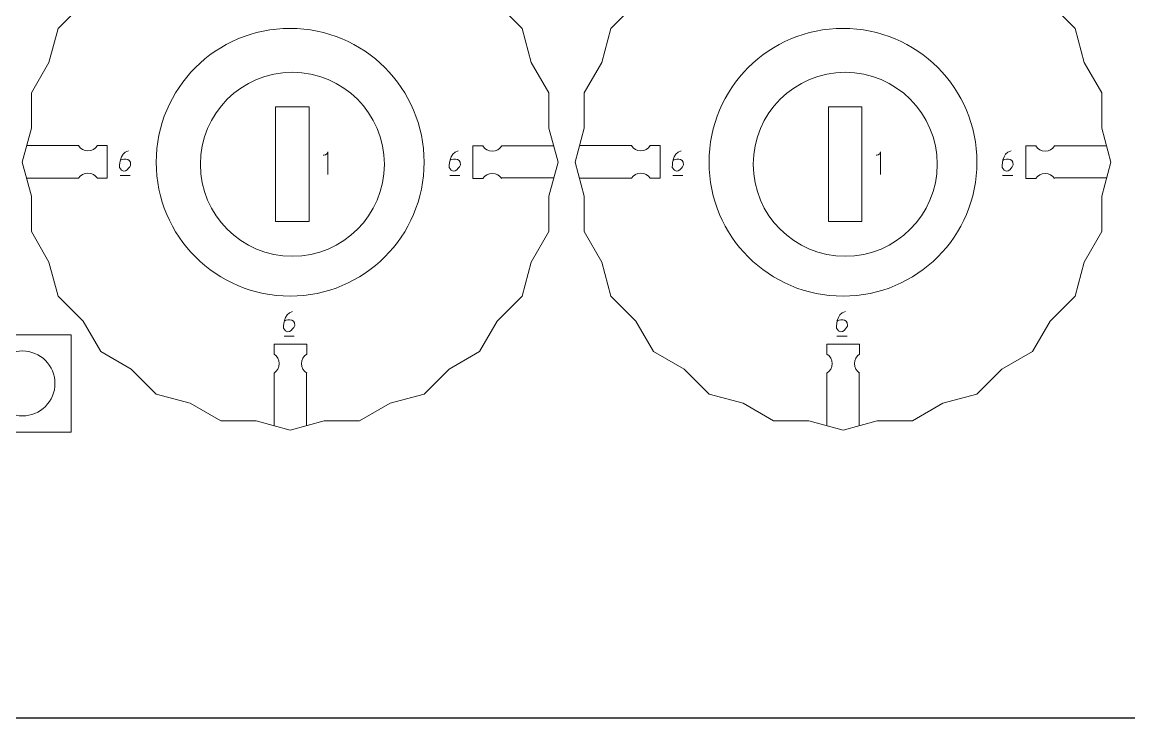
# Model space of a CAD drawing. Header units: centimetres. Extents: x -25 to 25, y -32.5 to 32.5.
# Drawn here: x -6.45 to 3.87, y -32.5 to -26.01 of the extents above; entities that cross this region are included whole.
import ezdxf

# ---------------------------------------------------------------- set-up
doc = ezdxf.new("R2010")
doc.units = ezdxf.units.CM
doc.header["$MEASUREMENT"] = 0
doc.layers.add('Capa 1', color=7, linetype='Continuous')

msp = doc.modelspace()

# ---------------------------------------------------------------- linework, layer by layer
at = {"layer": 'Capa 1', "color": 254}
msp.add_lwpolyline([(-25, -32.5), (25, -32.5), (25, 32.5), (-25, 32.5), (-25, -32.5)], close=True, dxfattribs=at)
at = {"layer": 'Capa 1', "color": 250, "lineweight": 20}
for centre in [(-3.95265, -27.31325), (1.20647, -27.31325)]:
    msp.add_ellipse(centre, major_axis=(0, 1.25), ratio=1, dxfattribs=at)
for points in [[(-3.3056, -24.89844), (-3.3056, -24.89844), (-3.02055, -25.06301), (-3.02055, -25.06301), (-3.02055, -25.06301), (-3.02055, -25.06301), (-2.70264, -25.1482), (-2.70264, -25.1482), (-2.70264, -25.1482), (-2.70264, -25.1482), (-2.46992, -25.38092), (-2.46992, -25.38092), (-2.46992, -25.38092), (-2.46992, -25.38092), (-2.18487, -25.54549), (-2.18487, -25.54549), (-2.18487, -25.54549), (-2.18487, -25.54549), (-2.02029, -25.83055), (-2.02029, -25.83055), (-2.02029, -25.83055), (-2.02029, -25.83055), (-1.78759, -26.06326), (-1.78759, -26.06326), (-1.78759, -26.06326), (-1.78759, -26.06326), (-1.7024, -26.38115), (-1.7024, -26.38115), (-1.7024, -26.38115), (-1.7024, -26.38115), (-1.53783, -26.66621), (-1.53783, -26.66621), (-1.53783, -26.66621), (-1.53783, -26.66621), (-1.53783, -26.99534), (-1.53783, -26.99534), (-1.53783, -26.99534), (-1.53783, -26.99534), (-1.45265, -27.31325), (-1.45265, -27.31325), (-1.45265, -27.31325), (-1.45265, -27.31325), (-1.53783, -27.63114), (-1.53783, -27.63114), (-1.53783, -27.63114), (-1.53783, -27.63114), (-1.53783, -27.96029), (-1.53783, -27.96029), (-1.53783, -27.96029), (-1.53783, -27.96029), (-1.70241, -28.24537), (-1.70241, -28.24537), (-1.70241, -28.24537), (-1.70241, -28.24537), (-1.78759, -28.56324), (-1.78759, -28.56324), (-1.78759, -28.56324), (-1.78759, -28.56324), (-2.02029, -28.79595), (-2.02029, -28.79595), (-2.02029, -28.79595), (-2.02029, -28.79595), (-2.18487, -29.08101), (-2.18487, -29.08101), (-2.18487, -29.08101), (-2.18487, -29.08101), (-2.46992, -29.24558), (-2.46992, -29.24558), (-2.46992, -29.24558), (-2.46992, -29.24558), (-2.70264, -29.4783), (-2.70264, -29.4783), (-2.70264, -29.4783), (-2.70264, -29.4783), (-3.02055, -29.56349), (-3.02055, -29.56349), (-3.02055, -29.56349), (-3.02055, -29.56349), (-3.3056, -29.72806), (-3.3056, -29.72806), (-3.3056, -29.72806), (-3.3056, -29.72806), (-3.63472, -29.72806), (-3.63472, -29.72806), (-3.63472, -29.72806), (-3.63472, -29.72806), (-3.95265, -29.81325), (-3.95265, -29.81325), (-3.95265, -29.81325), (-3.95265, -29.81325), (-4.27058, -29.72806), (-4.27058, -29.72806), (-4.27058, -29.72806), (-4.27058, -29.72806), (-4.5997, -29.72806), (-4.5997, -29.72806), (-4.5997, -29.72806), (-4.5997, -29.72806), (-4.88475, -29.56349), (-4.88475, -29.56349), (-4.88475, -29.56349), (-4.88475, -29.56349), (-5.20266, -29.4783), (-5.20266, -29.4783), (-5.20266, -29.4783), (-5.20266, -29.4783), (-5.43538, -29.24558), (-5.43538, -29.24558), (-5.43538, -29.24558), (-5.43538, -29.24558), (-5.72043, -29.08101), (-5.72043, -29.08101), (-5.72043, -29.08101), (-5.72043, -29.08101), (-5.88501, -28.79595), (-5.88501, -28.79595), (-5.88501, -28.79595), (-5.88501, -28.79595), (-6.11771, -28.56324), (-6.11771, -28.56324), (-6.11771, -28.56324), (-6.11771, -28.56324), (-6.2029, -28.24535), (-6.2029, -28.24535), (-6.2029, -28.24535), (-6.2029, -28.24535), (-6.36747, -27.96029), (-6.36747, -27.96029), (-6.36747, -27.96029), (-6.36747, -27.96029), (-6.36747, -27.63116), (-6.36747, -27.63116), (-6.36747, -27.63116), (-6.36747, -27.63116), (-6.45265, -27.31325), (-6.45265, -27.31325), (-6.45265, -27.31325), (-6.45265, -27.31325), (-6.36747, -26.99536), (-6.36747, -26.99536), (-6.36747, -26.99536), (-6.36747, -26.99536), (-6.36747, -26.66621), (-6.36747, -26.66621), (-6.36747, -26.66621), (-6.36747, -26.66621), (-6.20289, -26.38113), (-6.20289, -26.38113), (-6.20289, -26.38113), (-6.20289, -26.38113), (-6.11771, -26.06326), (-6.11771, -26.06326), (-6.11771, -26.06326), (-6.11771, -26.06326), (-5.88501, -25.83055), (-5.88501, -25.83055), (-5.88501, -25.83055), (-5.88501, -25.83055), (-5.72043, -25.54549), (-5.72043, -25.54549), (-5.72043, -25.54549), (-5.72043, -25.54549), (-5.43538, -25.38092), (-5.43538, -25.38092), (-5.43538, -25.38092), (-5.43538, -25.38092), (-5.20266, -25.1482), (-5.20266, -25.1482), (-5.20266, -25.1482), (-5.20266, -25.1482), (-4.88475, -25.06301), (-4.88475, -25.06301), (-4.88475, -25.06301), (-4.88475, -25.06301), (-4.5997, -24.89844), (-4.5997, -24.89844), (-4.5997, -24.89844), (-4.5997, -24.89844), (-4.27058, -24.89844), (-4.27058, -24.89844), (-4.27058, -24.89844), (-4.27058, -24.89844), (-3.95265, -24.81325), (-3.95265, -24.81325), (-3.95265, -24.81325), (-3.95265, -24.81325), (-3.63472, -24.89844), (-3.63472, -24.89844), (-3.63472, -24.89844), (-3.63472, -24.89844), (-3.3056, -24.89844), (-3.3056, -24.89844)], [(1.85352, -24.89844), (1.85352, -24.89844), (2.13857, -25.06301), (2.13857, -25.06301), (2.13857, -25.06301), (2.13857, -25.06301), (2.45648, -25.1482), (2.45648, -25.1482), (2.45648, -25.1482), (2.45648, -25.1482), (2.6892, -25.38092), (2.6892, -25.38092), (2.6892, -25.38092), (2.6892, -25.38092), (2.97425, -25.54549), (2.97425, -25.54549), (2.97425, -25.54549), (2.97425, -25.54549), (3.13883, -25.83055), (3.13883, -25.83055), (3.13883, -25.83055), (3.13883, -25.83055), (3.37153, -26.06326), (3.37153, -26.06326), (3.37153, -26.06326), (3.37153, -26.06326), (3.45672, -26.38115), (3.45672, -26.38115), (3.45672, -26.38115), (3.45672, -26.38115), (3.62129, -26.66621), (3.62129, -26.66621), (3.62129, -26.66621), (3.62129, -26.66621), (3.62129, -26.99534), (3.62129, -26.99534), (3.62129, -26.99534), (3.62129, -26.99534), (3.70647, -27.31325), (3.70647, -27.31325), (3.70647, -27.31325), (3.70647, -27.31325), (3.62129, -27.63114), (3.62129, -27.63114), (3.62129, -27.63114), (3.62129, -27.63114), (3.62129, -27.96029), (3.62129, -27.96029), (3.62129, -27.96029), (3.62129, -27.96029), (3.45671, -28.24537), (3.45671, -28.24537), (3.45671, -28.24537), (3.45671, -28.24537), (3.37153, -28.56324), (3.37153, -28.56324), (3.37153, -28.56324), (3.37153, -28.56324), (3.13883, -28.79595), (3.13883, -28.79595), (3.13883, -28.79595), (3.13883, -28.79595), (2.97425, -29.08101), (2.97425, -29.08101), (2.97425, -29.08101), (2.97425, -29.08101), (2.6892, -29.24558), (2.6892, -29.24558), (2.6892, -29.24558), (2.6892, -29.24558), (2.45648, -29.4783), (2.45648, -29.4783), (2.45648, -29.4783), (2.45648, -29.4783), (2.13857, -29.56349), (2.13857, -29.56349), (2.13857, -29.56349), (2.13857, -29.56349), (1.85352, -29.72806), (1.85352, -29.72806), (1.85352, -29.72806), (1.85352, -29.72806), (1.5244, -29.72806), (1.5244, -29.72806), (1.5244, -29.72806), (1.5244, -29.72806), (1.20647, -29.81325), (1.20647, -29.81325), (1.20647, -29.81325), (1.20647, -29.81325), (0.88854, -29.72806), (0.88854, -29.72806), (0.88854, -29.72806), (0.88854, -29.72806), (0.55942, -29.72806), (0.55942, -29.72806), (0.55942, -29.72806), (0.55942, -29.72806), (0.27437, -29.56349), (0.27437, -29.56349), (0.27437, -29.56349), (0.27437, -29.56349), (-0.04354, -29.4783), (-0.04354, -29.4783), (-0.04354, -29.4783), (-0.04354, -29.4783), (-0.27626, -29.24558), (-0.27626, -29.24558), (-0.27626, -29.24558), (-0.27626, -29.24558), (-0.56131, -29.08101), (-0.56131, -29.08101), (-0.56131, -29.08101), (-0.56131, -29.08101), (-0.72589, -28.79595), (-0.72589, -28.79595), (-0.72589, -28.79595), (-0.72589, -28.79595), (-0.95859, -28.56324), (-0.95859, -28.56324), (-0.95859, -28.56324), (-0.95859, -28.56324), (-1.04378, -28.24535), (-1.04378, -28.24535), (-1.04378, -28.24535), (-1.04378, -28.24535), (-1.20835, -27.96029), (-1.20835, -27.96029), (-1.20835, -27.96029), (-1.20835, -27.96029), (-1.20835, -27.63116), (-1.20835, -27.63116), (-1.20835, -27.63116), (-1.20835, -27.63116), (-1.29353, -27.31325), (-1.29353, -27.31325), (-1.29353, -27.31325), (-1.29353, -27.31325), (-1.20835, -26.99536), (-1.20835, -26.99536), (-1.20835, -26.99536), (-1.20835, -26.99536), (-1.20835, -26.66621), (-1.20835, -26.66621), (-1.20835, -26.66621), (-1.20835, -26.66621), (-1.04377, -26.38113), (-1.04377, -26.38113), (-1.04377, -26.38113), (-1.04377, -26.38113), (-0.95859, -26.06326), (-0.95859, -26.06326), (-0.95859, -26.06326), (-0.95859, -26.06326), (-0.72589, -25.83055), (-0.72589, -25.83055), (-0.72589, -25.83055), (-0.72589, -25.83055), (-0.56131, -25.54549), (-0.56131, -25.54549), (-0.56131, -25.54549), (-0.56131, -25.54549), (-0.27626, -25.38092), (-0.27626, -25.38092), (-0.27626, -25.38092), (-0.27626, -25.38092), (-0.04354, -25.1482), (-0.04354, -25.1482), (-0.04354, -25.1482), (-0.04354, -25.1482), (0.27437, -25.06301), (0.27437, -25.06301), (0.27437, -25.06301), (0.27437, -25.06301), (0.55942, -24.89844), (0.55942, -24.89844), (0.55942, -24.89844), (0.55942, -24.89844), (0.88854, -24.89844), (0.88854, -24.89844), (0.88854, -24.89844), (0.88854, -24.89844), (1.20647, -24.81325), (1.20647, -24.81325), (1.20647, -24.81325), (1.20647, -24.81325), (1.5244, -24.89844), (1.5244, -24.89844), (1.5244, -24.89844), (1.5244, -24.89844), (1.85352, -24.89844), (1.85352, -24.89844)]]:
    msp.add_open_spline(points, degree=3, knots=[0, 0, 0, 0, 0.02040816, 0.02040816, 0.02040816, 0.02040816, 0.04081633, 0.04081633, 0.04081633, 0.04081633, 0.06122449, 0.06122449, 0.06122449, 0.06122449, 0.08163265, 0.08163265, 0.08163265, 0.08163265, 0.10204082, 0.10204082, 0.10204082, 0.10204082, 0.12244898, 0.12244898, 0.12244898, 0.12244898, 0.14285714, 0.14285714, 0.14285714, 0.14285714, 0.16326531, 0.16326531, 0.16326531, 0.16326531, 0.18367347, 0.18367347, 0.18367347, 0.18367347, 0.20408163, 0.20408163, 0.20408163, 0.20408163, 0.2244898, 0.2244898, 0.2244898, 0.2244898, 0.24489796, 0.24489796, 0.24489796, 0.24489796, 0.26530612, 0.26530612, 0.26530612, 0.26530612, 0.28571429, 0.28571429, 0.28571429, 0.28571429, 0.30612245, 0.30612245, 0.30612245, 0.30612245, 0.32653061, 0.32653061, 0.32653061, 0.32653061, 0.34693878, 0.34693878, 0.34693878, 0.34693878, 0.36734694, 0.36734694, 0.36734694, 0.36734694, 0.3877551, 0.3877551, 0.3877551, 0.3877551, 0.40816327, 0.40816327, 0.40816327, 0.40816327, 0.42857143, 0.42857143, 0.42857143, 0.42857143, 0.44897959, 0.44897959, 0.44897959, 0.44897959, 0.46938776, 0.46938776, 0.46938776, 0.46938776, 0.48979592, 0.48979592, 0.48979592, 0.48979592, 0.51020408, 0.51020408, 0.51020408, 0.51020408, 0.53061224, 0.53061224, 0.53061224, 0.53061224, 0.55102041, 0.55102041, 0.55102041, 0.55102041, 0.57142857, 0.57142857, 0.57142857, 0.57142857, 0.59183673, 0.59183673, 0.59183673, 0.59183673, 0.6122449, 0.6122449, 0.6122449, 0.6122449, 0.63265306, 0.63265306, 0.63265306, 0.63265306, 0.65306122, 0.65306122, 0.65306122, 0.65306122, 0.67346939, 0.67346939, 0.67346939, 0.67346939, 0.69387755, 0.69387755, 0.69387755, 0.69387755, 0.71428571, 0.71428571, 0.71428571, 0.71428571, 0.73469388, 0.73469388, 0.73469388, 0.73469388, 0.75510204, 0.75510204, 0.75510204, 0.75510204, 0.7755102, 0.7755102, 0.7755102, 0.7755102, 0.79591837, 0.79591837, 0.79591837, 0.79591837, 0.81632653, 0.81632653, 0.81632653, 0.81632653, 0.83673469, 0.83673469, 0.83673469, 0.83673469, 0.85714286, 0.85714286, 0.85714286, 0.85714286, 0.87755102, 0.87755102, 0.87755102, 0.87755102, 0.89795918, 0.89795918, 0.89795918, 0.89795918, 0.91836735, 0.91836735, 0.91836735, 0.91836735, 0.93877551, 0.93877551, 0.93877551, 0.93877551, 0.95918367, 0.95918367, 0.95918367, 0.95918367, 1, 1, 1, 1], dxfattribs=at)
at = {"layer": 'Capa 1', "color": 250, "lineweight": 9}
for points, knots in [([(-4.79048, -27.33234), (-4.79048, -26.85821), (-4.40612, -26.47385), (-3.93198, -26.47385), (-3.93198, -26.47385), (-3.45785, -26.47385), (-3.07348, -26.85821), (-3.07348, -27.33234), (-3.07348, -27.33234), (-3.07348, -27.80647), (-3.45785, -28.19085), (-3.93198, -28.19085), (-3.93198, -28.19085), (-4.40612, -28.19085), (-4.79048, -27.80647), (-4.79048, -27.33234)], [0, 0, 0, 0, 0.2, 0.2, 0.2, 0.2, 0.4, 0.4, 0.4, 0.4, 0.6, 0.6, 0.6, 0.6, 1, 1, 1, 1]), ([(0.36864, -27.33234), (0.36864, -26.85821), (0.753, -26.47385), (1.22714, -26.47385), (1.22714, -26.47385), (1.70127, -26.47385), (2.08564, -26.85821), (2.08564, -27.33234), (2.08564, -27.33234), (2.08564, -27.80647), (1.70127, -28.19085), (1.22714, -28.19085), (1.22714, -28.19085), (0.753, -28.19085), (0.36864, -27.80647), (0.36864, -27.33234)], [0, 0, 0, 0, 0.2, 0.2, 0.2, 0.2, 0.4, 0.4, 0.4, 0.4, 0.6, 0.6, 0.6, 0.6, 1, 1, 1, 1]), ([(-3.77543, -26.79704), (-3.77543, -26.79704), (-3.77543, -27.86765), (-3.77543, -27.86765), (-3.77543, -27.86765), (-3.77543, -27.86765), (-4.08853, -27.86765), (-4.08853, -27.86765), (-4.08853, -27.86765), (-4.08853, -27.86765), (-4.08853, -26.79704), (-4.08853, -26.79704), (-4.08853, -26.79704), (-4.08853, -26.79704), (-3.77543, -26.79704), (-3.77543, -26.79704)], [0, 0, 0, 0, 0.2, 0.2, 0.2, 0.2, 0.4, 0.4, 0.4, 0.4, 0.6, 0.6, 0.6, 0.6, 1, 1, 1, 1]), ([(1.38369, -26.79704), (1.38369, -26.79704), (1.38369, -27.86765), (1.38369, -27.86765), (1.38369, -27.86765), (1.38369, -27.86765), (1.07059, -27.86765), (1.07059, -27.86765), (1.07059, -27.86765), (1.07059, -27.86765), (1.07059, -26.79704), (1.07059, -26.79704), (1.07059, -26.79704), (1.07059, -26.79704), (1.38369, -26.79704), (1.38369, -26.79704)], [0, 0, 0, 0, 0.2, 0.2, 0.2, 0.2, 0.4, 0.4, 0.4, 0.4, 0.6, 0.6, 0.6, 0.6, 1, 1, 1, 1]), ([(-5.75137, -27.15786), (-5.76999, -27.18685), (-5.80251, -27.20606), (-5.8395, -27.20606), (-5.8395, -27.20606), (-5.8765, -27.20606), (-5.90902, -27.18685), (-5.92763, -27.15786)], [0, 0, 0, 0, 0.33333333, 0.33333333, 0.33333333, 0.33333333, 1, 1, 1, 1]), ([(-5.75137, -27.15786), (-5.75137, -27.15786), (-5.65886, -27.15775), (-5.65886, -27.15775), (-5.65886, -27.15775), (-5.65886, -27.15775), (-5.65886, -27.46222), (-5.65886, -27.46222), (-5.65886, -27.46222), (-5.65886, -27.46222), (-5.75139, -27.46222), (-5.75139, -27.46222)], [0, 0, 0, 0, 0.25, 0.25, 0.25, 0.25, 0.5, 0.5, 0.5, 0.5, 1, 1, 1, 1]), ([(-2.15432, -27.16109), (-2.15432, -27.16109), (-2.24683, -27.16098), (-2.24683, -27.16098), (-2.24683, -27.16098), (-2.24683, -27.16098), (-2.24683, -27.46545), (-2.24683, -27.46545), (-2.24683, -27.46545), (-2.24683, -27.46545), (-2.1543, -27.46545), (-2.1543, -27.46545)], [0, 0, 0, 0, 0.25, 0.25, 0.25, 0.25, 0.5, 0.5, 0.5, 0.5, 1, 1, 1, 1]), ([(-1.97806, -27.16109), (-1.99668, -27.19008), (-2.0292, -27.20929), (-2.0662, -27.20929), (-2.0662, -27.20929), (-2.10319, -27.20929), (-2.13571, -27.19008), (-2.15432, -27.16109)], [0, 0, 0, 0, 0.33333333, 0.33333333, 0.33333333, 0.33333333, 1, 1, 1, 1]), ([(-0.59225, -27.15786), (-0.61087, -27.18685), (-0.64339, -27.20606), (-0.68038, -27.20606), (-0.68038, -27.20606), (-0.71738, -27.20606), (-0.7499, -27.18685), (-0.76851, -27.15786)], [0, 0, 0, 0, 0.33333333, 0.33333333, 0.33333333, 0.33333333, 1, 1, 1, 1]), ([(-0.59225, -27.15786), (-0.59225, -27.15786), (-0.49974, -27.15775), (-0.49974, -27.15775), (-0.49974, -27.15775), (-0.49974, -27.15775), (-0.49974, -27.46222), (-0.49974, -27.46222), (-0.49974, -27.46222), (-0.49974, -27.46222), (-0.59227, -27.46222), (-0.59227, -27.46222)], [0, 0, 0, 0, 0.25, 0.25, 0.25, 0.25, 0.5, 0.5, 0.5, 0.5, 1, 1, 1, 1]), ([(3.0048, -27.16109), (3.0048, -27.16109), (2.91229, -27.16098), (2.91229, -27.16098), (2.91229, -27.16098), (2.91229, -27.16098), (2.91229, -27.46545), (2.91229, -27.46545), (2.91229, -27.46545), (2.91229, -27.46545), (3.00482, -27.46545), (3.00482, -27.46545)], [0, 0, 0, 0, 0.25, 0.25, 0.25, 0.25, 0.5, 0.5, 0.5, 0.5, 1, 1, 1, 1]), ([(3.18106, -27.16109), (3.16244, -27.19008), (3.12992, -27.20929), (3.09292, -27.20929), (3.09292, -27.20929), (3.05593, -27.20929), (3.02341, -27.19008), (3.0048, -27.16109)], [0, 0, 0, 0, 0.33333333, 0.33333333, 0.33333333, 0.33333333, 1, 1, 1, 1]), ([(-5.75137, -27.46222), (-5.76999, -27.43323), (-5.80251, -27.41402), (-5.8395, -27.41402), (-5.8395, -27.41402), (-5.8765, -27.41402), (-5.90902, -27.43323), (-5.92763, -27.46222)], [0, 0, 0, 0, 0.33333333, 0.33333333, 0.33333333, 0.33333333, 1, 1, 1, 1]), ([(-1.97806, -27.46545), (-1.99668, -27.43646), (-2.0292, -27.41725), (-2.0662, -27.41725), (-2.0662, -27.41725), (-2.10319, -27.41725), (-2.13571, -27.43646), (-2.15432, -27.46545)], [0, 0, 0, 0, 0.33333333, 0.33333333, 0.33333333, 0.33333333, 1, 1, 1, 1]), ([(-0.59225, -27.46222), (-0.61087, -27.43323), (-0.64339, -27.41402), (-0.68038, -27.41402), (-0.68038, -27.41402), (-0.71738, -27.41402), (-0.7499, -27.43323), (-0.76851, -27.46222)], [0, 0, 0, 0, 0.33333333, 0.33333333, 0.33333333, 0.33333333, 1, 1, 1, 1]), ([(3.18106, -27.46545), (3.16244, -27.43646), (3.12992, -27.41725), (3.09292, -27.41725), (3.09292, -27.41725), (3.05593, -27.41725), (3.02341, -27.43646), (3.0048, -27.46545)], [0, 0, 0, 0, 0.33333333, 0.33333333, 0.33333333, 0.33333333, 1, 1, 1, 1]), ([(-8.99354, -28.92336), (-8.99354, -28.92336), (-10.0354, -28.92336), (-10.0354, -28.92336), (-10.0354, -28.92336), (-10.0354, -28.92336), (-10.0354, -29.83235), (-10.0354, -29.83235), (-10.0354, -29.83235), (-10.0354, -29.83235), (-5.99546, -29.83235), (-5.99546, -29.83235), (-5.99546, -29.83235), (-5.99546, -29.83235), (-5.99546, -28.92336), (-5.99546, -28.92336), (-5.99546, -28.92336), (-5.99546, -28.92336), (-7.03731, -28.92337), (-7.03731, -28.92337)], [0, 0, 0, 0, 0.16666667, 0.16666667, 0.16666667, 0.16666667, 0.33333333, 0.33333333, 0.33333333, 0.33333333, 0.5, 0.5, 0.5, 0.5, 0.66666667, 0.66666667, 0.66666667, 0.66666667, 1, 1, 1, 1]), ([(-4.10213, -29.10502), (-4.10213, -29.10502), (-4.10224, -29.01251), (-4.10224, -29.01251), (-4.10224, -29.01251), (-4.10224, -29.01251), (-3.79778, -29.01251), (-3.79778, -29.01251), (-3.79778, -29.01251), (-3.79778, -29.01251), (-3.79778, -29.10504), (-3.79778, -29.10504)], [0, 0, 0, 0, 0.25, 0.25, 0.25, 0.25, 0.5, 0.5, 0.5, 0.5, 1, 1, 1, 1]), ([(1.05699, -29.10502), (1.05699, -29.10502), (1.05688, -29.01251), (1.05688, -29.01251), (1.05688, -29.01251), (1.05688, -29.01251), (1.36134, -29.01251), (1.36134, -29.01251), (1.36134, -29.01251), (1.36134, -29.01251), (1.36134, -29.10504), (1.36134, -29.10504)], [0, 0, 0, 0, 0.25, 0.25, 0.25, 0.25, 0.5, 0.5, 0.5, 0.5, 1, 1, 1, 1]), ([(-6.44997, -29.07486), (-6.53038, -29.07491), (-6.60745, -29.10689), (-6.66427, -29.1638), (-6.66427, -29.1638), (-6.7211, -29.2207), (-6.75301, -29.29744), (-6.75295, -29.37787), (-6.75295, -29.37787), (-6.7529, -29.45828), (-6.72092, -29.53538), (-6.66401, -29.59218), (-6.66401, -29.59218), (-6.60711, -29.649), (-6.53038, -29.68091), (-6.44997, -29.68086), (-6.44997, -29.68086), (-6.36953, -29.6808), (-6.29246, -29.64882), (-6.23563, -29.59191), (-6.23563, -29.59191), (-6.17881, -29.53501), (-6.1469, -29.45828), (-6.14695, -29.37787), (-6.14695, -29.37787), (-6.14701, -29.29744), (-6.17899, -29.22036), (-6.2359, -29.16354), (-6.2359, -29.16354), (-6.2928, -29.10671), (-6.36953, -29.0748), (-6.44997, -29.07486)], [0, 0, 0, 0, 0.11111111, 0.11111111, 0.11111111, 0.11111111, 0.22222222, 0.22222222, 0.22222222, 0.22222222, 0.33333333, 0.33333333, 0.33333333, 0.33333333, 0.44444444, 0.44444444, 0.44444444, 0.44444444, 0.55555556, 0.55555556, 0.55555556, 0.55555556, 0.66666667, 0.66666667, 0.66666667, 0.66666667, 0.77777778, 0.77777778, 0.77777778, 0.77777778, 1, 1, 1, 1]), ([(-4.10213, -29.2813), (-4.07314, -29.26268), (-4.05393, -29.23016), (-4.05393, -29.19317), (-4.05393, -29.19317), (-4.05393, -29.15617), (-4.07314, -29.12365), (-4.10213, -29.10504)], [0, 0, 0, 0, 0.33333333, 0.33333333, 0.33333333, 0.33333333, 1, 1, 1, 1]), ([(-3.79778, -29.2813), (-3.82676, -29.26268), (-3.84597, -29.23016), (-3.84597, -29.19317), (-3.84597, -29.19317), (-3.84597, -29.15617), (-3.82676, -29.12365), (-3.79778, -29.10504)], [0, 0, 0, 0, 0.33333333, 0.33333333, 0.33333333, 0.33333333, 1, 1, 1, 1]), ([(1.05699, -29.2813), (1.08598, -29.26268), (1.10519, -29.23016), (1.10519, -29.19317), (1.10519, -29.19317), (1.10519, -29.15617), (1.08598, -29.12365), (1.05699, -29.10504)], [0, 0, 0, 0, 0.33333333, 0.33333333, 0.33333333, 0.33333333, 1, 1, 1, 1]), ([(1.36134, -29.2813), (1.33236, -29.26268), (1.31315, -29.23016), (1.31315, -29.19317), (1.31315, -29.19317), (1.31315, -29.15617), (1.33236, -29.12365), (1.36134, -29.10504)], [0, 0, 0, 0, 0.33333333, 0.33333333, 0.33333333, 0.33333333, 1, 1, 1, 1])]:
    msp.add_open_spline(points, degree=3, knots=knots, dxfattribs=at)
for points in [[(-6.41006, -27.15692), (-6.41006, -27.15692), (-5.92763, -27.15786), (-5.92763, -27.15786)], [(-1.97806, -27.16109), (-1.97806, -27.16109), (-1.49077, -27.1595), (-1.49077, -27.1595)], [(-1.25094, -27.15692), (-1.25094, -27.15692), (-0.76851, -27.15786), (-0.76851, -27.15786)], [(3.18106, -27.16109), (3.18106, -27.16109), (3.66835, -27.1595), (3.66835, -27.1595)], [(-5.92763, -27.46222), (-5.92763, -27.46222), (-6.41006, -27.46086), (-6.41006, -27.46086)], [(-1.49524, -27.45764), (-1.49524, -27.45764), (-1.97727, -27.45756), (-1.97727, -27.45756)], [(-0.76851, -27.46222), (-0.76851, -27.46222), (-1.25094, -27.46086), (-1.25094, -27.46086)], [(3.66388, -27.45764), (3.66388, -27.45764), (3.18185, -27.45756), (3.18185, -27.45756)], [(-4.10278, -29.77065), (-4.10278, -29.77065), (-4.10213, -29.2813), (-4.10213, -29.2813)], [(-3.80142, -29.27885), (-3.80142, -29.27885), (-3.80133, -29.77065), (-3.80133, -29.77065)], [(1.05634, -29.77065), (1.05634, -29.77065), (1.05699, -29.2813), (1.05699, -29.2813)], [(1.3577, -29.27885), (1.3577, -29.27885), (1.35779, -29.77065), (1.35779, -29.77065)]]:
    msp.add_open_spline(points, degree=3, dxfattribs=at)
at = {"layer": 'Capa 1', "color": 22, "lineweight": 5}
for points in [[(-5.53483, -27.29241), (-5.53483, -27.29241), (-5.43636, -27.25395), (-5.44105, -27.33803), (-5.44105, -27.33803), (-5.44105, -27.33803), (-5.49339, -27.45351), (-5.54579, -27.36276), (-5.54579, -27.36276), (-5.54579, -27.36276), (-5.55048, -27.22519), (-5.46142, -27.20645)], [(-2.45783, -27.29241), (-2.45783, -27.29241), (-2.35936, -27.25395), (-2.36405, -27.33803), (-2.36405, -27.33803), (-2.36405, -27.33803), (-2.41639, -27.45351), (-2.46879, -27.36276), (-2.46879, -27.36276), (-2.46879, -27.36276), (-2.47348, -27.22519), (-2.38442, -27.20645)], [(-0.37571, -27.29241), (-0.37571, -27.29241), (-0.27724, -27.25395), (-0.28193, -27.33803), (-0.28193, -27.33803), (-0.28193, -27.33803), (-0.33427, -27.45351), (-0.38667, -27.36276), (-0.38667, -27.36276), (-0.38667, -27.36276), (-0.39136, -27.22519), (-0.3023, -27.20645)], [(2.70129, -27.29241), (2.70129, -27.29241), (2.79976, -27.25395), (2.79507, -27.33803), (2.79507, -27.33803), (2.79507, -27.33803), (2.74273, -27.45351), (2.69033, -27.36276), (2.69033, -27.36276), (2.69033, -27.36276), (2.68564, -27.22519), (2.7747, -27.20645)], [(-4.00358, -28.79218), (-4.00358, -28.79218), (-3.90511, -28.75372), (-3.9098, -28.8378), (-3.9098, -28.8378), (-3.9098, -28.8378), (-3.96214, -28.95328), (-4.01454, -28.86253), (-4.01454, -28.86253), (-4.01454, -28.86253), (-4.01923, -28.72496), (-3.93017, -28.70622)], [(1.15554, -28.79218), (1.15554, -28.79218), (1.25401, -28.75372), (1.24932, -28.8378), (1.24932, -28.8378), (1.24932, -28.8378), (1.19698, -28.95328), (1.14458, -28.86253), (1.14458, -28.86253), (1.14458, -28.86253), (1.13989, -28.72496), (1.22895, -28.70622)]]:
    msp.add_open_spline(points, degree=3, knots=[0, 0, 0, 0, 0.25, 0.25, 0.25, 0.25, 0.5, 0.5, 0.5, 0.5, 1, 1, 1, 1], dxfattribs=at)
for points in [[(-3.6443, -27.24683), (-3.6443, -27.24683), (-3.60389, -27.24518), (-3.60225, -27.21741)], [(-3.60225, -27.21741), (-3.60225, -27.21741), (-3.60225, -27.42692), (-3.60225, -27.42692)], [(1.51482, -27.24683), (1.51482, -27.24683), (1.55523, -27.24518), (1.55687, -27.21741)], [(1.55687, -27.21741), (1.55687, -27.21741), (1.55687, -27.42692), (1.55687, -27.42692)], [(-5.5401, -27.43784), (-5.5401, -27.43784), (-5.44584, -27.43784), (-5.44584, -27.43784)], [(-2.4631, -27.43784), (-2.4631, -27.43784), (-2.36884, -27.43784), (-2.36884, -27.43784)], [(-0.38098, -27.43784), (-0.38098, -27.43784), (-0.28672, -27.43784), (-0.28672, -27.43784)], [(2.69602, -27.43784), (2.69602, -27.43784), (2.79028, -27.43784), (2.79028, -27.43784)], [(-4.00885, -28.93761), (-4.00885, -28.93761), (-3.91459, -28.93761), (-3.91459, -28.93761)], [(1.15027, -28.93761), (1.15027, -28.93761), (1.24453, -28.93761), (1.24453, -28.93761)]]:
    msp.add_open_spline(points, degree=3, dxfattribs=at)

doc.saveas('drawing.dxf')
